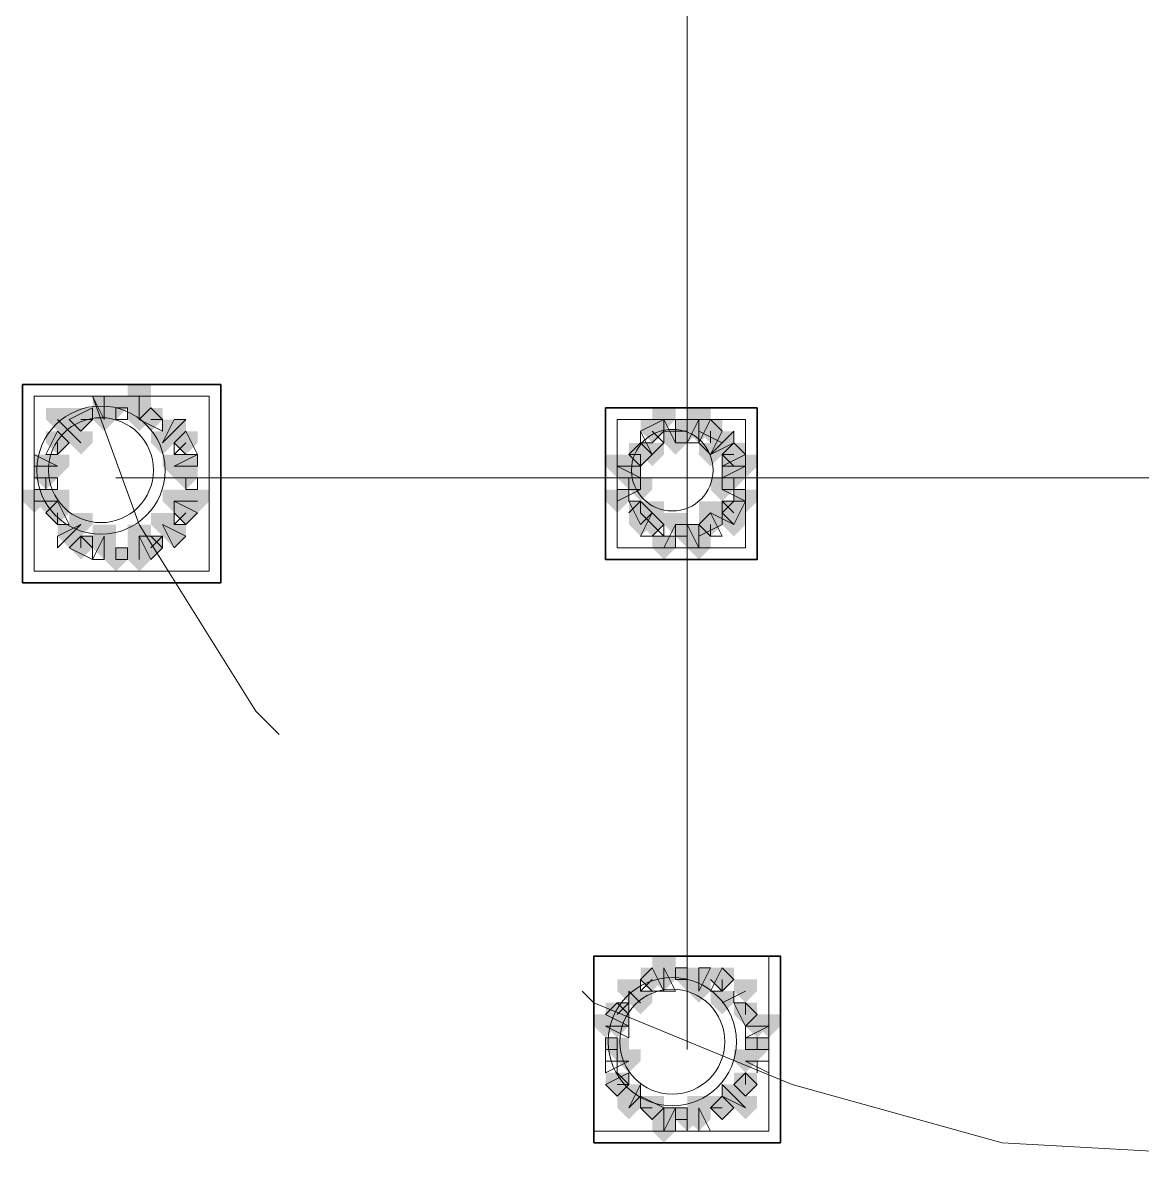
# Model space of a CAD drawing. Header units: millimetres. Extents: x 2315 to 4619, y 1334 to 1897.
# Drawn here: x 3452.07 to 3457.94, y 1548.66 to 1554.59 of the extents above; entities that cross this region are included whole.
import ezdxf

# ---------------------------------------------------------------- set-up
doc = ezdxf.new("R2010")
doc.units = ezdxf.units.MM
for name, color, linetype, true_color in [('PDF_10', 7, 'Continuous', 0x00b85c), ('PDF_AXIS', 7, 'Continuous', 0x00b85c), ('PDF_柱构件', 7, 'Continuous', 0x00b85c), ('PDF_转运站初步方案', 7, 'Continuous', 0x00b85c)]:
    doc.layers.add(name, color=color, linetype=linetype, true_color=true_color)
doc.layers.add('PDF_中心线层', color=1, linetype='Continuous')
doc.layers.add('PDF_粗实线层', color=7, linetype='Continuous')

msp = doc.modelspace()

# ---------------------------------------------------------------- hatches: boundary and pattern name
at = {"layer": 'PDF_10', "transparency": 33554559}
for points in [[(3452.559, 1552.6298), (3452.4979, 1552.6298), (3452.4979, 1552.5687), (3452.559, 1552.5076), (3452.6201, 1552.5687), (3452.6201, 1552.6298)], [(3452.559, 1552.6298), (3452.4979, 1552.6298), (3452.4979, 1552.5687), (3452.559, 1552.5076), (3452.6201, 1552.5687), (3452.6201, 1552.6298)], [(3452.3758, 1552.5687), (3452.3147, 1552.5687), (3452.3147, 1552.5076), (3452.3758, 1552.4466), (3452.4368, 1552.5076), (3452.4368, 1552.5687)], [(3452.3758, 1552.5687), (3452.3147, 1552.5687), (3452.3147, 1552.5076), (3452.3758, 1552.4466), (3452.4368, 1552.5076), (3452.4368, 1552.5687)], [(3452.3758, 1552.5687), (3452.3147, 1552.5687), (3452.3147, 1552.5076), (3452.3758, 1552.4466), (3452.4368, 1552.5076), (3452.4368, 1552.5687)], [(3452.7423, 1552.5687), (3452.6812, 1552.5687), (3452.6812, 1552.5076), (3452.7423, 1552.4466), (3452.8033, 1552.5076), (3452.8033, 1552.5687)], [(3452.7423, 1552.5687), (3452.6812, 1552.5687), (3452.6812, 1552.5076), (3452.7423, 1552.4466), (3452.8033, 1552.5076), (3452.8033, 1552.5687)], [(3455.3687, 1552.5076), (3455.3077, 1552.5076), (3455.3077, 1552.4466), (3455.3687, 1552.3855), (3455.4298, 1552.4466), (3455.4298, 1552.5076)], [(3455.3687, 1552.5076), (3455.3077, 1552.5076), (3455.3077, 1552.4466), (3455.3687, 1552.3855), (3455.4298, 1552.4466), (3455.4298, 1552.5076)], [(3455.552, 1552.5076), (3455.4909, 1552.5076), (3455.4909, 1552.4466), (3455.552, 1552.3855), (3455.6131, 1552.4466), (3455.6131, 1552.5076)], [(3455.552, 1552.5076), (3455.4909, 1552.5076), (3455.4909, 1552.4466), (3455.552, 1552.3855), (3455.6131, 1552.4466), (3455.6131, 1552.5076)], [(3455.6741, 1552.5076), (3455.6131, 1552.5076), (3455.6131, 1552.4466), (3455.6741, 1552.3855), (3455.7352, 1552.4466), (3455.7352, 1552.5076)], [(3455.6741, 1552.5076), (3455.6131, 1552.5076), (3455.6131, 1552.4466), (3455.6741, 1552.3855), (3455.7352, 1552.4466), (3455.7352, 1552.5076)], [(3452.2536, 1552.4466), (3452.1925, 1552.4466), (3452.1925, 1552.3855), (3452.2536, 1552.3244), (3452.3147, 1552.3855), (3452.3147, 1552.4466)], [(3452.2536, 1552.4466), (3452.1925, 1552.4466), (3452.1925, 1552.3855), (3452.2536, 1552.3244), (3452.3147, 1552.3855), (3452.3147, 1552.4466)], [(3452.9255, 1552.4466), (3452.8644, 1552.4466), (3452.8644, 1552.3855), (3452.9255, 1552.3244), (3452.9866, 1552.3855), (3452.9866, 1552.4466)], [(3452.9255, 1552.4466), (3452.8644, 1552.4466), (3452.8644, 1552.3855), (3452.9255, 1552.3244), (3452.9866, 1552.3855), (3452.9866, 1552.4466)], [(3455.3077, 1552.3855), (3455.2466, 1552.3855), (3455.2466, 1552.3244), (3455.3077, 1552.2633), (3455.3687, 1552.3244), (3455.3687, 1552.3855)], [(3455.3077, 1552.3855), (3455.2466, 1552.3855), (3455.2466, 1552.3244), (3455.3077, 1552.2633), (3455.3687, 1552.3244), (3455.3687, 1552.3855)], [(3455.7963, 1552.3855), (3455.7352, 1552.3855), (3455.7352, 1552.3244), (3455.7963, 1552.2633), (3455.8574, 1552.3244), (3455.8574, 1552.3855)], [(3455.7963, 1552.3855), (3455.7352, 1552.3855), (3455.7352, 1552.3244), (3455.7963, 1552.2633), (3455.8574, 1552.3244), (3455.8574, 1552.3855)], [(3452.1925, 1552.2633), (3452.1314, 1552.2633), (3452.1314, 1552.2022), (3452.1925, 1552.1412), (3452.2536, 1552.2022), (3452.2536, 1552.2633)], [(3452.1925, 1552.2633), (3452.1314, 1552.2633), (3452.1314, 1552.2022), (3452.1925, 1552.1412), (3452.2536, 1552.2022), (3452.2536, 1552.2633)], [(3452.9255, 1552.2633), (3452.8644, 1552.2633), (3452.8644, 1552.2022), (3452.9255, 1552.1412), (3452.9866, 1552.2022), (3452.9866, 1552.2633)], [(3452.9255, 1552.2633), (3452.8644, 1552.2633), (3452.8644, 1552.2022), (3452.9255, 1552.1412), (3452.9866, 1552.2022), (3452.9866, 1552.2633)], [(3455.2466, 1552.2633), (3455.1855, 1552.2633), (3455.1855, 1552.2022), (3455.2466, 1552.1412), (3455.3077, 1552.2022), (3455.3077, 1552.2633)], [(3455.2466, 1552.2633), (3455.1855, 1552.2633), (3455.1855, 1552.2022), (3455.2466, 1552.1412), (3455.3077, 1552.2022), (3455.3077, 1552.2633)], [(3455.7963, 1552.2633), (3455.7352, 1552.2633), (3455.7352, 1552.2022), (3455.7963, 1552.1412), (3455.8574, 1552.2022), (3455.8574, 1552.2633)], [(3455.7963, 1552.2633), (3455.7352, 1552.2633), (3455.7352, 1552.2022), (3455.7963, 1552.1412), (3455.8574, 1552.2022), (3455.8574, 1552.2633)], [(3452.2536, 1552.0801), (3452.1925, 1552.0801), (3452.1925, 1552.019), (3452.2536, 1551.9579), (3452.3147, 1552.019), (3452.3147, 1552.0801)], [(3452.2536, 1552.0801), (3452.1925, 1552.0801), (3452.1925, 1552.019), (3452.2536, 1551.9579), (3452.3147, 1552.019), (3452.3147, 1552.0801)], [(3452.9255, 1552.0801), (3452.8644, 1552.0801), (3452.8644, 1552.019), (3452.9255, 1551.9579), (3452.9866, 1552.019), (3452.9866, 1552.0801)], [(3452.9255, 1552.0801), (3452.8644, 1552.0801), (3452.8644, 1552.019), (3452.9255, 1551.9579), (3452.9866, 1552.019), (3452.9866, 1552.0801)], [(3455.3077, 1552.0801), (3455.2466, 1552.0801), (3455.2466, 1552.019), (3455.3077, 1551.9579), (3455.3687, 1552.019), (3455.3687, 1552.0801)], [(3455.3077, 1552.0801), (3455.2466, 1552.0801), (3455.2466, 1552.019), (3455.3077, 1551.9579), (3455.3687, 1552.019), (3455.3687, 1552.0801)], [(3455.7963, 1552.0801), (3455.7352, 1552.0801), (3455.7352, 1552.019), (3455.7963, 1551.9579), (3455.8574, 1552.019), (3455.8574, 1552.0801)], [(3455.7963, 1552.0801), (3455.7352, 1552.0801), (3455.7352, 1552.019), (3455.7963, 1551.9579), (3455.8574, 1552.019), (3455.8574, 1552.0801)], [(3455.3687, 1552.019), (3455.3077, 1552.019), (3455.3077, 1551.9579), (3455.3687, 1551.8968), (3455.4298, 1551.9579), (3455.4298, 1552.019)], [(3455.3687, 1552.019), (3455.3077, 1552.019), (3455.3077, 1551.9579), (3455.3687, 1551.8968), (3455.4298, 1551.9579), (3455.4298, 1552.019)], [(3455.6741, 1552.019), (3455.6131, 1552.019), (3455.6131, 1551.9579), (3455.6741, 1551.8968), (3455.7352, 1551.9579), (3455.7352, 1552.019)], [(3455.6741, 1552.019), (3455.6131, 1552.019), (3455.6131, 1551.9579), (3455.6741, 1551.8968), (3455.7352, 1551.9579), (3455.7352, 1552.019)], [(3455.552, 1551.9579), (3455.4909, 1551.9579), (3455.4909, 1551.8968), (3455.552, 1551.8357), (3455.6131, 1551.8968), (3455.6131, 1551.9579)], [(3455.552, 1551.9579), (3455.4909, 1551.9579), (3455.4909, 1551.8968), (3455.552, 1551.8357), (3455.6131, 1551.8968), (3455.6131, 1551.9579)], [(3452.3758, 1551.8968), (3452.3147, 1551.8968), (3452.3147, 1551.8357), (3452.3758, 1551.7747), (3452.4368, 1551.8357), (3452.4368, 1551.8968)], [(3452.3758, 1551.8968), (3452.3147, 1551.8968), (3452.3147, 1551.8357), (3452.3758, 1551.7747), (3452.4368, 1551.8357), (3452.4368, 1551.8968)], [(3452.7423, 1551.8968), (3452.6812, 1551.8968), (3452.6812, 1551.8357), (3452.7423, 1551.7747), (3452.8033, 1551.8357), (3452.8033, 1551.8968)], [(3452.7423, 1551.8968), (3452.6812, 1551.8968), (3452.6812, 1551.8357), (3452.7423, 1551.7747), (3452.8033, 1551.8357), (3452.8033, 1551.8968)], [(3452.559, 1551.8357), (3452.4979, 1551.8357), (3452.4979, 1551.7747), (3452.559, 1551.7136), (3452.6201, 1551.7747), (3452.6201, 1551.8357)], [(3452.559, 1551.8357), (3452.4979, 1551.8357), (3452.4979, 1551.7747), (3452.559, 1551.7136), (3452.6201, 1551.7747), (3452.6201, 1551.8357)], [(3455.3687, 1549.6368), (3455.3077, 1549.6368), (3455.3077, 1549.5757), (3455.3687, 1549.5147), (3455.4298, 1549.5757), (3455.4298, 1549.6368)], [(3455.3687, 1549.6368), (3455.3077, 1549.6368), (3455.3077, 1549.5757), (3455.3687, 1549.5147), (3455.4298, 1549.5757), (3455.4298, 1549.6368)], [(3455.552, 1549.6368), (3455.4909, 1549.6368), (3455.4909, 1549.5757), (3455.552, 1549.5147), (3455.6131, 1549.5757), (3455.6131, 1549.6368)], [(3455.552, 1549.6368), (3455.4909, 1549.6368), (3455.4909, 1549.5757), (3455.552, 1549.5147), (3455.6131, 1549.5757), (3455.6131, 1549.6368)], [(3455.7352, 1549.6368), (3455.6741, 1549.6368), (3455.6741, 1549.5757), (3455.7352, 1549.5147), (3455.7963, 1549.5757), (3455.7963, 1549.6368)], [(3455.7352, 1549.6368), (3455.6741, 1549.6368), (3455.6741, 1549.5757), (3455.7352, 1549.5147), (3455.7963, 1549.5757), (3455.7963, 1549.6368)], [(3455.1855, 1549.4536), (3455.1244, 1549.4536), (3455.1244, 1549.3925), (3455.1855, 1549.3314), (3455.2466, 1549.3925), (3455.2466, 1549.4536)], [(3455.1855, 1549.4536), (3455.1244, 1549.4536), (3455.1244, 1549.3925), (3455.1855, 1549.3314), (3455.2466, 1549.3925), (3455.2466, 1549.4536)], [(3455.8574, 1549.4536), (3455.7963, 1549.4536), (3455.7963, 1549.3925), (3455.8574, 1549.3314), (3455.9185, 1549.3925), (3455.9185, 1549.4536)], [(3455.8574, 1549.4536), (3455.7963, 1549.4536), (3455.7963, 1549.3925), (3455.8574, 1549.3314), (3455.9185, 1549.3925), (3455.9185, 1549.4536)], [(3455.1855, 1549.2703), (3455.1244, 1549.2703), (3455.1244, 1549.2093), (3455.1855, 1549.1482), (3455.2466, 1549.2093), (3455.2466, 1549.2703)], [(3455.1855, 1549.2703), (3455.1244, 1549.2703), (3455.1244, 1549.2093), (3455.1855, 1549.1482), (3455.2466, 1549.2093), (3455.2466, 1549.2703)], [(3455.9185, 1549.2703), (3455.8574, 1549.2703), (3455.8574, 1549.2093), (3455.9185, 1549.1482), (3455.9796, 1549.2093), (3455.9796, 1549.2703)], [(3455.9185, 1549.2703), (3455.8574, 1549.2703), (3455.8574, 1549.2093), (3455.9185, 1549.1482), (3455.9796, 1549.2093), (3455.9796, 1549.2703)], [(3455.1855, 1549.0871), (3455.1244, 1549.0871), (3455.1244, 1549.026), (3455.1855, 1548.9649), (3455.2466, 1549.026), (3455.2466, 1549.0871)], [(3455.1855, 1549.0871), (3455.1244, 1549.0871), (3455.1244, 1549.026), (3455.1855, 1548.9649), (3455.2466, 1549.026), (3455.2466, 1549.0871)], [(3455.8574, 1549.0871), (3455.7963, 1549.0871), (3455.7963, 1549.026), (3455.8574, 1548.9649), (3455.9185, 1549.026), (3455.9185, 1549.0871)], [(3455.8574, 1549.0871), (3455.7963, 1549.0871), (3455.7963, 1549.026), (3455.8574, 1548.9649), (3455.9185, 1549.026), (3455.9185, 1549.0871)], [(3455.8574, 1549.0871), (3455.7963, 1549.0871), (3455.7963, 1549.026), (3455.8574, 1548.9649), (3455.9185, 1549.026), (3455.9185, 1549.0871)], [(3455.3687, 1548.9649), (3455.3077, 1548.9649), (3455.3077, 1548.9039), (3455.3687, 1548.8428), (3455.4298, 1548.9039), (3455.4298, 1548.9649)], [(3455.3687, 1548.9649), (3455.3077, 1548.9649), (3455.3077, 1548.9039), (3455.3687, 1548.8428), (3455.4298, 1548.9039), (3455.4298, 1548.9649)], [(3455.7352, 1548.9649), (3455.6741, 1548.9649), (3455.6741, 1548.9039), (3455.7352, 1548.8428), (3455.7963, 1548.9039), (3455.7963, 1548.9649)], [(3455.7352, 1548.9649), (3455.6741, 1548.9649), (3455.6741, 1548.9039), (3455.7352, 1548.8428), (3455.7963, 1548.9039), (3455.7963, 1548.9649)], [(3455.7352, 1548.9649), (3455.6741, 1548.9649), (3455.6741, 1548.9039), (3455.7352, 1548.8428), (3455.7963, 1548.9039), (3455.7963, 1548.9649)], [(3455.552, 1548.9039), (3455.4909, 1548.9039), (3455.4909, 1548.8428), (3455.552, 1548.7817), (3455.6131, 1548.8428), (3455.6131, 1548.9039)], [(3455.552, 1548.9039), (3455.4909, 1548.9039), (3455.4909, 1548.8428), (3455.552, 1548.7817), (3455.6131, 1548.8428), (3455.6131, 1548.9039)]]:
    msp.add_hatch(color=256, dxfattribs=at).paths.add_polyline_path(points)
at = {"layer": 'PDF_柱构件', "transparency": 33554559}
for points in [[(3452.6812, 1552.6909), (3452.6201, 1552.6909), (3452.6201, 1552.6298), (3452.6812, 1552.5687), (3452.7423, 1552.6298), (3452.7423, 1552.6909)], [(3452.4979, 1552.6298), (3452.4368, 1552.6298), (3452.4368, 1552.5687), (3452.4979, 1552.5076), (3452.559, 1552.5687), (3452.559, 1552.6298)], [(3452.6812, 1552.6298), (3452.6201, 1552.6298), (3452.6201, 1552.5687), (3452.6812, 1552.5076), (3452.7423, 1552.5687), (3452.7423, 1552.6298)], [(3452.2536, 1552.5687), (3452.1925, 1552.5687), (3452.1925, 1552.5076), (3452.2536, 1552.4466), (3452.3147, 1552.5076), (3452.3147, 1552.5687)], [(3452.4979, 1552.5687), (3452.4368, 1552.5687), (3452.4368, 1552.5076), (3452.4979, 1552.4466), (3452.559, 1552.5076), (3452.559, 1552.5687)], [(3452.6812, 1552.5687), (3452.6201, 1552.5687), (3452.6201, 1552.5076), (3452.6812, 1552.4466), (3452.7423, 1552.5076), (3452.7423, 1552.5687)], [(3455.4298, 1552.5687), (3455.3687, 1552.5687), (3455.3687, 1552.5076), (3455.4298, 1552.4466), (3455.4909, 1552.5076), (3455.4909, 1552.5687)], [(3455.6131, 1552.5687), (3455.552, 1552.5687), (3455.552, 1552.5076), (3455.6131, 1552.4466), (3455.6741, 1552.5076), (3455.6741, 1552.5687)], [(3452.3147, 1552.5076), (3452.2536, 1552.5076), (3452.2536, 1552.4466), (3452.3147, 1552.3855), (3452.3758, 1552.4466), (3452.3758, 1552.5076)], [(3452.8644, 1552.5076), (3452.8033, 1552.5076), (3452.8033, 1552.4466), (3452.8644, 1552.3855), (3452.9255, 1552.4466), (3452.9255, 1552.5076)], [(3455.6131, 1552.5076), (3455.552, 1552.5076), (3455.552, 1552.4466), (3455.6131, 1552.3855), (3455.6741, 1552.4466), (3455.6741, 1552.5076)], [(3452.3758, 1552.4466), (3452.3147, 1552.4466), (3452.3147, 1552.3855), (3452.3758, 1552.3244), (3452.4368, 1552.3855), (3452.4368, 1552.4466)], [(3452.8033, 1552.4466), (3452.7423, 1552.4466), (3452.7423, 1552.3855), (3452.8033, 1552.3244), (3452.8644, 1552.3855), (3452.8644, 1552.4466)], [(3455.4909, 1552.4466), (3455.4298, 1552.4466), (3455.4298, 1552.3855), (3455.4909, 1552.3244), (3455.552, 1552.3855), (3455.552, 1552.4466)], [(3455.7352, 1552.4466), (3455.6741, 1552.4466), (3455.6741, 1552.3855), (3455.7352, 1552.3244), (3455.7963, 1552.3855), (3455.7963, 1552.4466)], [(3455.3687, 1552.3855), (3455.3077, 1552.3855), (3455.3077, 1552.3244), (3455.3687, 1552.2633), (3455.4298, 1552.3244), (3455.4298, 1552.3855)], [(3455.6741, 1552.3855), (3455.6131, 1552.3855), (3455.6131, 1552.3244), (3455.6741, 1552.2633), (3455.7352, 1552.3244), (3455.7352, 1552.3855)], [(3452.1925, 1552.3244), (3452.1314, 1552.3244), (3452.1314, 1552.2633), (3452.1925, 1552.2022), (3452.2536, 1552.2633), (3452.2536, 1552.3244)], [(3452.2536, 1552.3244), (3452.1925, 1552.3244), (3452.1925, 1552.2633), (3452.2536, 1552.2022), (3452.3147, 1552.2633), (3452.3147, 1552.3244)], [(3452.8644, 1552.3244), (3452.8033, 1552.3244), (3452.8033, 1552.2633), (3452.8644, 1552.2022), (3452.9255, 1552.2633), (3452.9255, 1552.3244)], [(3452.9255, 1552.3244), (3452.8644, 1552.3244), (3452.8644, 1552.2633), (3452.9255, 1552.2022), (3452.9866, 1552.2633), (3452.9866, 1552.3244)], [(3455.1855, 1552.3244), (3455.1244, 1552.3244), (3455.1244, 1552.2633), (3455.1855, 1552.2022), (3455.2466, 1552.2633), (3455.2466, 1552.3244)], [(3455.2466, 1552.3244), (3455.1855, 1552.3244), (3455.1855, 1552.2633), (3455.2466, 1552.2022), (3455.3077, 1552.2633), (3455.3077, 1552.3244)], [(3455.7963, 1552.3244), (3455.7352, 1552.3244), (3455.7352, 1552.2633), (3455.7963, 1552.2022), (3455.8574, 1552.2633), (3455.8574, 1552.3244)], [(3455.8574, 1552.3244), (3455.7963, 1552.3244), (3455.7963, 1552.2633), (3455.8574, 1552.2022), (3455.9185, 1552.2633), (3455.9185, 1552.3244)], [(3455.3077, 1552.2022), (3455.2466, 1552.2022), (3455.2466, 1552.1412), (3455.3077, 1552.0801), (3455.3687, 1552.1412), (3455.3687, 1552.2022)], [(3455.7352, 1552.2022), (3455.6741, 1552.2022), (3455.6741, 1552.1412), (3455.7352, 1552.0801), (3455.7963, 1552.1412), (3455.7963, 1552.2022)], [(3452.1314, 1552.1412), (3452.0704, 1552.1412), (3452.0704, 1552.0801), (3452.1314, 1552.019), (3452.1925, 1552.0801), (3452.1925, 1552.1412)], [(3452.1925, 1552.1412), (3452.1314, 1552.1412), (3452.1314, 1552.0801), (3452.1925, 1552.019), (3452.2536, 1552.0801), (3452.2536, 1552.1412)], [(3452.2536, 1552.1412), (3452.1925, 1552.1412), (3452.1925, 1552.0801), (3452.2536, 1552.019), (3452.3147, 1552.0801), (3452.3147, 1552.1412)], [(3452.8644, 1552.1412), (3452.8033, 1552.1412), (3452.8033, 1552.0801), (3452.8644, 1552.019), (3452.9255, 1552.0801), (3452.9255, 1552.1412)], [(3452.9255, 1552.1412), (3452.8644, 1552.1412), (3452.8644, 1552.0801), (3452.9255, 1552.019), (3452.9866, 1552.0801), (3452.9866, 1552.1412)], [(3452.9866, 1552.1412), (3452.9255, 1552.1412), (3452.9255, 1552.0801), (3452.9866, 1552.019), (3453.0477, 1552.0801), (3453.0477, 1552.1412)], [(3455.1855, 1552.1412), (3455.1244, 1552.1412), (3455.1244, 1552.0801), (3455.1855, 1552.019), (3455.2466, 1552.0801), (3455.2466, 1552.1412)], [(3455.8574, 1552.1412), (3455.7963, 1552.1412), (3455.7963, 1552.0801), (3455.8574, 1552.019), (3455.9185, 1552.0801), (3455.9185, 1552.1412)], [(3455.3687, 1552.0801), (3455.3077, 1552.0801), (3455.3077, 1552.019), (3455.3687, 1551.9579), (3455.4298, 1552.019), (3455.4298, 1552.0801)], [(3455.6741, 1552.0801), (3455.6131, 1552.0801), (3455.6131, 1552.019), (3455.6741, 1551.9579), (3455.7352, 1552.019), (3455.7352, 1552.0801)], [(3452.3758, 1552.019), (3452.3147, 1552.019), (3452.3147, 1551.9579), (3452.3758, 1551.8968), (3452.4368, 1551.9579), (3452.4368, 1552.019)], [(3452.8033, 1552.019), (3452.7423, 1552.019), (3452.7423, 1551.9579), (3452.8033, 1551.8968), (3452.8644, 1551.9579), (3452.8644, 1552.019)], [(3455.3077, 1552.019), (3455.2466, 1552.019), (3455.2466, 1551.9579), (3455.3077, 1551.8968), (3455.3687, 1551.9579), (3455.3687, 1552.019)], [(3455.4909, 1552.019), (3455.4298, 1552.019), (3455.4298, 1551.9579), (3455.4909, 1551.8968), (3455.552, 1551.9579), (3455.552, 1552.019)], [(3455.7963, 1552.019), (3455.7352, 1552.019), (3455.7352, 1551.9579), (3455.7963, 1551.8968), (3455.8574, 1551.9579), (3455.8574, 1552.019)], [(3452.3147, 1551.9579), (3452.2536, 1551.9579), (3452.2536, 1551.8968), (3452.3147, 1551.8357), (3452.3758, 1551.8968), (3452.3758, 1551.9579)], [(3452.4979, 1551.9579), (3452.4368, 1551.9579), (3452.4368, 1551.8968), (3452.4979, 1551.8357), (3452.559, 1551.8968), (3452.559, 1551.9579)], [(3452.6812, 1551.9579), (3452.6201, 1551.9579), (3452.6201, 1551.8968), (3452.6812, 1551.8357), (3452.7423, 1551.8968), (3452.7423, 1551.9579)], [(3452.8644, 1551.9579), (3452.8033, 1551.9579), (3452.8033, 1551.8968), (3452.8644, 1551.8357), (3452.9255, 1551.8968), (3452.9255, 1551.9579)], [(3455.6131, 1551.9579), (3455.552, 1551.9579), (3455.552, 1551.8968), (3455.6131, 1551.8357), (3455.6741, 1551.8968), (3455.6741, 1551.9579)], [(3452.4979, 1551.8968), (3452.4368, 1551.8968), (3452.4368, 1551.8357), (3452.4979, 1551.7747), (3452.559, 1551.8357), (3452.559, 1551.8968)], [(3452.6812, 1551.8968), (3452.6201, 1551.8968), (3452.6201, 1551.8357), (3452.6812, 1551.7747), (3452.7423, 1551.8357), (3452.7423, 1551.8968)], [(3455.4298, 1551.8968), (3455.3687, 1551.8968), (3455.3687, 1551.8357), (3455.4298, 1551.7747), (3455.4909, 1551.8357), (3455.4909, 1551.8968)], [(3455.6131, 1551.8968), (3455.552, 1551.8968), (3455.552, 1551.8357), (3455.6131, 1551.7747), (3455.6741, 1551.8357), (3455.6741, 1551.8968)], [(3452.6812, 1551.8357), (3452.6201, 1551.8357), (3452.6201, 1551.7747), (3452.6812, 1551.7136), (3452.7423, 1551.7747), (3452.7423, 1551.8357)], [(3455.4298, 1549.6979), (3455.3687, 1549.6979), (3455.3687, 1549.6368), (3455.4298, 1549.5757), (3455.4909, 1549.6368), (3455.4909, 1549.6979)], [(3455.4298, 1549.6368), (3455.3687, 1549.6368), (3455.3687, 1549.5757), (3455.4298, 1549.5147), (3455.4909, 1549.5757), (3455.4909, 1549.6368)], [(3455.6131, 1549.6368), (3455.552, 1549.6368), (3455.552, 1549.5757), (3455.6131, 1549.5147), (3455.6741, 1549.5757), (3455.6741, 1549.6368)], [(3455.2466, 1549.5757), (3455.1855, 1549.5757), (3455.1855, 1549.5147), (3455.2466, 1549.4536), (3455.3077, 1549.5147), (3455.3077, 1549.5757)], [(3455.6131, 1549.5757), (3455.552, 1549.5757), (3455.552, 1549.5147), (3455.6131, 1549.4536), (3455.6741, 1549.5147), (3455.6741, 1549.5757)], [(3455.8574, 1549.5757), (3455.7963, 1549.5757), (3455.7963, 1549.5147), (3455.8574, 1549.4536), (3455.9185, 1549.5147), (3455.9185, 1549.5757)], [(3455.3077, 1549.5147), (3455.2466, 1549.5147), (3455.2466, 1549.4536), (3455.3077, 1549.3925), (3455.3687, 1549.4536), (3455.3687, 1549.5147)], [(3455.7352, 1549.5147), (3455.6741, 1549.5147), (3455.6741, 1549.4536), (3455.7352, 1549.3925), (3455.7963, 1549.4536), (3455.7963, 1549.5147)], [(3455.1244, 1549.3925), (3455.0633, 1549.3925), (3455.0633, 1549.3314), (3455.1244, 1549.2703), (3455.1855, 1549.3314), (3455.1855, 1549.3925)], [(3455.1855, 1549.3925), (3455.1244, 1549.3925), (3455.1244, 1549.3314), (3455.1855, 1549.2703), (3455.2466, 1549.3314), (3455.2466, 1549.3925)], [(3455.9185, 1549.3925), (3455.8574, 1549.3925), (3455.8574, 1549.3314), (3455.9185, 1549.2703), (3455.9796, 1549.3314), (3455.9796, 1549.3925)], [(3455.9796, 1549.3925), (3455.9185, 1549.3925), (3455.9185, 1549.3314), (3455.9796, 1549.2703), (3456.0406, 1549.3314), (3456.0406, 1549.3925)], [(3455.2466, 1549.2093), (3455.1855, 1549.2093), (3455.1855, 1549.1482), (3455.2466, 1549.0871), (3455.3077, 1549.1482), (3455.3077, 1549.2093)], [(3455.8574, 1549.2093), (3455.7963, 1549.2093), (3455.7963, 1549.1482), (3455.8574, 1549.0871), (3455.9185, 1549.1482), (3455.9185, 1549.2093)], [(3455.2466, 1549.026), (3455.1855, 1549.026), (3455.1855, 1548.9649), (3455.2466, 1548.9039), (3455.3077, 1548.9649), (3455.3077, 1549.026)], [(3455.7963, 1549.026), (3455.7352, 1549.026), (3455.7352, 1548.9649), (3455.7963, 1548.9039), (3455.8574, 1548.9649), (3455.8574, 1549.026)], [(3455.2466, 1548.9649), (3455.1855, 1548.9649), (3455.1855, 1548.9039), (3455.2466, 1548.8428), (3455.3077, 1548.9039), (3455.3077, 1548.9649)], [(3455.6131, 1548.9649), (3455.552, 1548.9649), (3455.552, 1548.9039), (3455.6131, 1548.8428), (3455.6741, 1548.9039), (3455.6741, 1548.9649)], [(3455.8574, 1548.9649), (3455.7963, 1548.9649), (3455.7963, 1548.9039), (3455.8574, 1548.8428), (3455.9185, 1548.9039), (3455.9185, 1548.9649)], [(3455.4298, 1548.9039), (3455.3687, 1548.9039), (3455.3687, 1548.8428), (3455.4298, 1548.7817), (3455.4909, 1548.8428), (3455.4909, 1548.9039)], [(3455.6131, 1548.9039), (3455.552, 1548.9039), (3455.552, 1548.8428), (3455.6131, 1548.7817), (3455.6741, 1548.8428), (3455.6741, 1548.9039)], [(3455.4298, 1548.8428), (3455.3687, 1548.8428), (3455.3687, 1548.7817), (3455.4298, 1548.7206), (3455.4909, 1548.7817), (3455.4909, 1548.8428)]]:
    msp.add_hatch(color=256, dxfattribs=at).paths.add_polyline_path(points)
at = {"layer": 'PDF_转运站初步方案', "transparency": 33554559}
for points in [[(3452.559, 1552.6298), (3452.4979, 1552.6298), (3452.4979, 1552.5687), (3452.559, 1552.5076), (3452.6201, 1552.5687), (3452.6201, 1552.6298)], [(3452.559, 1552.6298), (3452.4979, 1552.6298), (3452.4979, 1552.5687), (3452.559, 1552.5076), (3452.6201, 1552.5687), (3452.6201, 1552.6298)], [(3452.3758, 1552.5687), (3452.3147, 1552.5687), (3452.3147, 1552.5076), (3452.3758, 1552.4466), (3452.4368, 1552.5076), (3452.4368, 1552.5687)], [(3452.3758, 1552.5687), (3452.3147, 1552.5687), (3452.3147, 1552.5076), (3452.3758, 1552.4466), (3452.4368, 1552.5076), (3452.4368, 1552.5687)], [(3452.7423, 1552.5687), (3452.6812, 1552.5687), (3452.6812, 1552.5076), (3452.7423, 1552.4466), (3452.8033, 1552.5076), (3452.8033, 1552.5687)], [(3452.7423, 1552.5687), (3452.6812, 1552.5687), (3452.6812, 1552.5076), (3452.7423, 1552.4466), (3452.8033, 1552.5076), (3452.8033, 1552.5687)], [(3455.3687, 1552.5076), (3455.3077, 1552.5076), (3455.3077, 1552.4466), (3455.3687, 1552.3855), (3455.4298, 1552.4466), (3455.4298, 1552.5076)], [(3455.3687, 1552.5076), (3455.3077, 1552.5076), (3455.3077, 1552.4466), (3455.3687, 1552.3855), (3455.4298, 1552.4466), (3455.4298, 1552.5076)], [(3455.552, 1552.5076), (3455.4909, 1552.5076), (3455.4909, 1552.4466), (3455.552, 1552.3855), (3455.6131, 1552.4466), (3455.6131, 1552.5076)], [(3455.552, 1552.5076), (3455.4909, 1552.5076), (3455.4909, 1552.4466), (3455.552, 1552.3855), (3455.6131, 1552.4466), (3455.6131, 1552.5076)], [(3455.6741, 1552.5076), (3455.6131, 1552.5076), (3455.6131, 1552.4466), (3455.6741, 1552.3855), (3455.7352, 1552.4466), (3455.7352, 1552.5076)], [(3455.6741, 1552.5076), (3455.6131, 1552.5076), (3455.6131, 1552.4466), (3455.6741, 1552.3855), (3455.7352, 1552.4466), (3455.7352, 1552.5076)], [(3452.2536, 1552.4466), (3452.1925, 1552.4466), (3452.1925, 1552.3855), (3452.2536, 1552.3244), (3452.3147, 1552.3855), (3452.3147, 1552.4466)], [(3452.2536, 1552.4466), (3452.1925, 1552.4466), (3452.1925, 1552.3855), (3452.2536, 1552.3244), (3452.3147, 1552.3855), (3452.3147, 1552.4466)], [(3452.9255, 1552.4466), (3452.8644, 1552.4466), (3452.8644, 1552.3855), (3452.9255, 1552.3244), (3452.9866, 1552.3855), (3452.9866, 1552.4466)], [(3452.9255, 1552.4466), (3452.8644, 1552.4466), (3452.8644, 1552.3855), (3452.9255, 1552.3244), (3452.9866, 1552.3855), (3452.9866, 1552.4466)], [(3455.3077, 1552.3855), (3455.2466, 1552.3855), (3455.2466, 1552.3244), (3455.3077, 1552.2633), (3455.3687, 1552.3244), (3455.3687, 1552.3855)], [(3455.3077, 1552.3855), (3455.2466, 1552.3855), (3455.2466, 1552.3244), (3455.3077, 1552.2633), (3455.3687, 1552.3244), (3455.3687, 1552.3855)], [(3455.7963, 1552.3855), (3455.7352, 1552.3855), (3455.7352, 1552.3244), (3455.7963, 1552.2633), (3455.8574, 1552.3244), (3455.8574, 1552.3855)], [(3455.7963, 1552.3855), (3455.7352, 1552.3855), (3455.7352, 1552.3244), (3455.7963, 1552.2633), (3455.8574, 1552.3244), (3455.8574, 1552.3855)], [(3452.1925, 1552.2633), (3452.1314, 1552.2633), (3452.1314, 1552.2022), (3452.1925, 1552.1412), (3452.2536, 1552.2022), (3452.2536, 1552.2633)], [(3452.1925, 1552.2633), (3452.1314, 1552.2633), (3452.1314, 1552.2022), (3452.1925, 1552.1412), (3452.2536, 1552.2022), (3452.2536, 1552.2633)], [(3452.9255, 1552.2633), (3452.8644, 1552.2633), (3452.8644, 1552.2022), (3452.9255, 1552.1412), (3452.9866, 1552.2022), (3452.9866, 1552.2633)], [(3452.9255, 1552.2633), (3452.8644, 1552.2633), (3452.8644, 1552.2022), (3452.9255, 1552.1412), (3452.9866, 1552.2022), (3452.9866, 1552.2633)], [(3455.2466, 1552.2633), (3455.1855, 1552.2633), (3455.1855, 1552.2022), (3455.2466, 1552.1412), (3455.3077, 1552.2022), (3455.3077, 1552.2633)], [(3455.2466, 1552.2633), (3455.1855, 1552.2633), (3455.1855, 1552.2022), (3455.2466, 1552.1412), (3455.3077, 1552.2022), (3455.3077, 1552.2633)], [(3455.7963, 1552.2633), (3455.7352, 1552.2633), (3455.7352, 1552.2022), (3455.7963, 1552.1412), (3455.8574, 1552.2022), (3455.8574, 1552.2633)], [(3455.7963, 1552.2633), (3455.7352, 1552.2633), (3455.7352, 1552.2022), (3455.7963, 1552.1412), (3455.8574, 1552.2022), (3455.8574, 1552.2633)], [(3452.2536, 1552.0801), (3452.1925, 1552.0801), (3452.1925, 1552.019), (3452.2536, 1551.9579), (3452.3147, 1552.019), (3452.3147, 1552.0801)], [(3452.2536, 1552.0801), (3452.1925, 1552.0801), (3452.1925, 1552.019), (3452.2536, 1551.9579), (3452.3147, 1552.019), (3452.3147, 1552.0801)], [(3452.9255, 1552.0801), (3452.8644, 1552.0801), (3452.8644, 1552.019), (3452.9255, 1551.9579), (3452.9866, 1552.019), (3452.9866, 1552.0801)], [(3452.9255, 1552.0801), (3452.8644, 1552.0801), (3452.8644, 1552.019), (3452.9255, 1551.9579), (3452.9866, 1552.019), (3452.9866, 1552.0801)], [(3455.3077, 1552.0801), (3455.2466, 1552.0801), (3455.2466, 1552.019), (3455.3077, 1551.9579), (3455.3687, 1552.019), (3455.3687, 1552.0801)], [(3455.3077, 1552.0801), (3455.2466, 1552.0801), (3455.2466, 1552.019), (3455.3077, 1551.9579), (3455.3687, 1552.019), (3455.3687, 1552.0801)], [(3455.7963, 1552.0801), (3455.7352, 1552.0801), (3455.7352, 1552.019), (3455.7963, 1551.9579), (3455.8574, 1552.019), (3455.8574, 1552.0801)], [(3455.7963, 1552.0801), (3455.7352, 1552.0801), (3455.7352, 1552.019), (3455.7963, 1551.9579), (3455.8574, 1552.019), (3455.8574, 1552.0801)], [(3455.3687, 1552.019), (3455.3077, 1552.019), (3455.3077, 1551.9579), (3455.3687, 1551.8968), (3455.4298, 1551.9579), (3455.4298, 1552.019)], [(3455.3687, 1552.019), (3455.3077, 1552.019), (3455.3077, 1551.9579), (3455.3687, 1551.8968), (3455.4298, 1551.9579), (3455.4298, 1552.019)], [(3455.6741, 1552.019), (3455.6131, 1552.019), (3455.6131, 1551.9579), (3455.6741, 1551.8968), (3455.7352, 1551.9579), (3455.7352, 1552.019)], [(3455.6741, 1552.019), (3455.6131, 1552.019), (3455.6131, 1551.9579), (3455.6741, 1551.8968), (3455.7352, 1551.9579), (3455.7352, 1552.019)], [(3455.552, 1551.9579), (3455.4909, 1551.9579), (3455.4909, 1551.8968), (3455.552, 1551.8357), (3455.6131, 1551.8968), (3455.6131, 1551.9579)], [(3455.552, 1551.9579), (3455.4909, 1551.9579), (3455.4909, 1551.8968), (3455.552, 1551.8357), (3455.6131, 1551.8968), (3455.6131, 1551.9579)], [(3452.3758, 1551.8968), (3452.3147, 1551.8968), (3452.3147, 1551.8357), (3452.3758, 1551.7747), (3452.4368, 1551.8357), (3452.4368, 1551.8968)], [(3452.3758, 1551.8968), (3452.3147, 1551.8968), (3452.3147, 1551.8357), (3452.3758, 1551.7747), (3452.4368, 1551.8357), (3452.4368, 1551.8968)], [(3452.7423, 1551.8968), (3452.6812, 1551.8968), (3452.6812, 1551.8357), (3452.7423, 1551.7747), (3452.8033, 1551.8357), (3452.8033, 1551.8968)], [(3452.7423, 1551.8968), (3452.6812, 1551.8968), (3452.6812, 1551.8357), (3452.7423, 1551.7747), (3452.8033, 1551.8357), (3452.8033, 1551.8968)], [(3452.559, 1551.8357), (3452.4979, 1551.8357), (3452.4979, 1551.7747), (3452.559, 1551.7136), (3452.6201, 1551.7747), (3452.6201, 1551.8357)], [(3452.559, 1551.8357), (3452.4979, 1551.8357), (3452.4979, 1551.7747), (3452.559, 1551.7136), (3452.6201, 1551.7747), (3452.6201, 1551.8357)], [(3455.3687, 1549.6368), (3455.3077, 1549.6368), (3455.3077, 1549.5757), (3455.3687, 1549.5147), (3455.4298, 1549.5757), (3455.4298, 1549.6368)], [(3455.3687, 1549.6368), (3455.3077, 1549.6368), (3455.3077, 1549.5757), (3455.3687, 1549.5147), (3455.4298, 1549.5757), (3455.4298, 1549.6368)], [(3455.552, 1549.6368), (3455.4909, 1549.6368), (3455.4909, 1549.5757), (3455.552, 1549.5147), (3455.6131, 1549.5757), (3455.6131, 1549.6368)], [(3455.552, 1549.6368), (3455.4909, 1549.6368), (3455.4909, 1549.5757), (3455.552, 1549.5147), (3455.6131, 1549.5757), (3455.6131, 1549.6368)], [(3455.7352, 1549.6368), (3455.6741, 1549.6368), (3455.6741, 1549.5757), (3455.7352, 1549.5147), (3455.7963, 1549.5757), (3455.7963, 1549.6368)], [(3455.7352, 1549.6368), (3455.6741, 1549.6368), (3455.6741, 1549.5757), (3455.7352, 1549.5147), (3455.7963, 1549.5757), (3455.7963, 1549.6368)], [(3455.1855, 1549.4536), (3455.1244, 1549.4536), (3455.1244, 1549.3925), (3455.1855, 1549.3314), (3455.2466, 1549.3925), (3455.2466, 1549.4536)], [(3455.1855, 1549.4536), (3455.1244, 1549.4536), (3455.1244, 1549.3925), (3455.1855, 1549.3314), (3455.2466, 1549.3925), (3455.2466, 1549.4536)], [(3455.8574, 1549.4536), (3455.7963, 1549.4536), (3455.7963, 1549.3925), (3455.8574, 1549.3314), (3455.9185, 1549.3925), (3455.9185, 1549.4536)], [(3455.8574, 1549.4536), (3455.7963, 1549.4536), (3455.7963, 1549.3925), (3455.8574, 1549.3314), (3455.9185, 1549.3925), (3455.9185, 1549.4536)], [(3455.1855, 1549.2703), (3455.1244, 1549.2703), (3455.1244, 1549.2093), (3455.1855, 1549.1482), (3455.2466, 1549.2093), (3455.2466, 1549.2703)], [(3455.1855, 1549.2703), (3455.1244, 1549.2703), (3455.1244, 1549.2093), (3455.1855, 1549.1482), (3455.2466, 1549.2093), (3455.2466, 1549.2703)], [(3455.9185, 1549.2703), (3455.8574, 1549.2703), (3455.8574, 1549.2093), (3455.9185, 1549.1482), (3455.9796, 1549.2093), (3455.9796, 1549.2703)], [(3455.9185, 1549.2703), (3455.8574, 1549.2703), (3455.8574, 1549.2093), (3455.9185, 1549.1482), (3455.9796, 1549.2093), (3455.9796, 1549.2703)], [(3455.1855, 1549.0871), (3455.1244, 1549.0871), (3455.1244, 1549.026), (3455.1855, 1548.9649), (3455.2466, 1549.026), (3455.2466, 1549.0871)], [(3455.1855, 1549.0871), (3455.1244, 1549.0871), (3455.1244, 1549.026), (3455.1855, 1548.9649), (3455.2466, 1549.026), (3455.2466, 1549.0871)], [(3455.8574, 1549.0871), (3455.7963, 1549.0871), (3455.7963, 1549.026), (3455.8574, 1548.9649), (3455.9185, 1549.026), (3455.9185, 1549.0871)], [(3455.8574, 1549.0871), (3455.7963, 1549.0871), (3455.7963, 1549.026), (3455.8574, 1548.9649), (3455.9185, 1549.026), (3455.9185, 1549.0871)], [(3455.3687, 1548.9649), (3455.3077, 1548.9649), (3455.3077, 1548.9039), (3455.3687, 1548.8428), (3455.4298, 1548.9039), (3455.4298, 1548.9649)], [(3455.3687, 1548.9649), (3455.3077, 1548.9649), (3455.3077, 1548.9039), (3455.3687, 1548.8428), (3455.4298, 1548.9039), (3455.4298, 1548.9649)], [(3455.7352, 1548.9649), (3455.6741, 1548.9649), (3455.6741, 1548.9039), (3455.7352, 1548.8428), (3455.7963, 1548.9039), (3455.7963, 1548.9649)], [(3455.7352, 1548.9649), (3455.6741, 1548.9649), (3455.6741, 1548.9039), (3455.7352, 1548.8428), (3455.7963, 1548.9039), (3455.7963, 1548.9649)], [(3455.552, 1548.9039), (3455.4909, 1548.9039), (3455.4909, 1548.8428), (3455.552, 1548.7817), (3455.6131, 1548.8428), (3455.6131, 1548.9039)], [(3455.552, 1548.9039), (3455.4909, 1548.9039), (3455.4909, 1548.8428), (3455.552, 1548.7817), (3455.6131, 1548.8428), (3455.6131, 1548.9039)]]:
    msp.add_hatch(color=256, dxfattribs=at).paths.add_polyline_path(points)

# ---------------------------------------------------------------- linework, layer by layer
at = {"layer": 'PDF_10', "lineweight": 18}
for points in [[(3452.6201, 1552.5687), (3452.559, 1552.5687), (3452.559, 1552.5076)], [(3452.4368, 1552.5076), (3452.3758, 1552.5076)], [(3452.8033, 1552.5076), (3452.7423, 1552.5076), (3452.8033, 1552.5076)], [(3455.552, 1552.5076), (3455.552, 1552.4466), (3455.4909, 1552.4466)], [(3455.4298, 1552.4466), (3455.3687, 1552.3855)], [(3455.4298, 1552.3855), (3455.3687, 1552.4466)], [(3455.7352, 1552.3855), (3455.6131, 1552.4466)], [(3455.6741, 1552.3855), (3455.6741, 1552.4466)], [(3452.2536, 1552.3855), (3452.2536, 1552.3244), (3452.2536, 1552.3855)], [(3452.9255, 1552.3244), (3452.8644, 1552.3855)], [(3452.8644, 1552.3244), (3452.9255, 1552.3855)], [(3455.2466, 1552.3244), (3455.3077, 1552.3244), (3455.3077, 1552.2633)], [(3455.7963, 1552.2633), (3455.7352, 1552.3244), (3455.7963, 1552.3244)], [(3452.2536, 1552.2022), (3452.1925, 1552.2022), (3452.1925, 1552.1412)], [(3452.9255, 1552.1412), (3452.9255, 1552.2022), (3452.9866, 1552.2022)], [(3455.3077, 1552.2022), (3455.2466, 1552.2022), (3455.2466, 1552.1412)], [(3455.7963, 1552.1412), (3455.7963, 1552.2022), (3455.8574, 1552.2022)], [(3455.2466, 1552.019), (3455.3077, 1552.0801), (3455.3077, 1552.019)], [(3455.7352, 1552.019), (3455.7963, 1552.0801)], [(3455.7352, 1552.0801), (3455.7963, 1552.019)], [(3452.2536, 1551.9579), (3452.2536, 1552.019), (3452.2536, 1551.9579)], [(3452.8644, 1551.9579), (3452.9255, 1552.019)], [(3452.8644, 1552.019), (3452.9255, 1551.9579)], [(3455.3687, 1551.9579), (3455.4298, 1551.8968)], [(3455.4298, 1551.9579), (3455.3687, 1551.8968)], [(3455.4909, 1551.8968), (3455.552, 1551.8968), (3455.552, 1551.9579)], [(3455.6131, 1551.8968), (3455.7352, 1551.9579)], [(3455.6741, 1551.9579), (3455.6741, 1551.8968)], [(3452.3758, 1551.8357), (3452.3758, 1551.8968), (3452.4368, 1551.8357)], [(3452.7423, 1551.8357), (3452.8033, 1551.8968)], [(3452.7423, 1551.8968), (3452.8033, 1551.8357)], [(3452.559, 1551.8357), (3452.559, 1551.7747), (3452.6201, 1551.7747)], [(3455.4909, 1549.5757), (3455.552, 1549.5757), (3455.552, 1549.6368)], [(3455.3077, 1549.5147), (3455.3687, 1549.5757)], [(3455.3687, 1549.5147), (3455.3077, 1549.5757)], [(3455.6741, 1549.5757), (3455.7352, 1549.5147), (3455.7352, 1549.5757)], [(3455.1855, 1549.3925), (3455.2466, 1549.4536)], [(3455.2466, 1549.3925), (3455.1855, 1549.4536)], [(3455.8574, 1549.4536), (3455.8574, 1549.3925), (3455.8574, 1549.4536)], [(3455.1244, 1549.2093), (3455.1855, 1549.2093), (3455.1855, 1549.2703)], [(3455.9185, 1549.2703), (3455.9185, 1549.2093), (3455.8574, 1549.2093)], [(3455.1855, 1549.026), (3455.2466, 1549.026), (3455.1855, 1549.0871)], [(3455.8574, 1549.0871), (3455.8574, 1549.026)], [(3455.3077, 1548.9039), (3455.3687, 1548.9039), (3455.3077, 1548.9039)], [(3455.552, 1548.9039), (3455.552, 1548.8428), (3455.4909, 1548.8428)], [(3455.7352, 1548.9039), (3455.6741, 1548.9039)]]:
    msp.add_lwpolyline(points, dxfattribs=at)
at = {"layer": 'PDF_AXIS', "lineweight": 18}
for points in [[(3452.1314, 1551.7136), (3452.1314, 1552.6298), (3453.0477, 1552.6298), (3453.0477, 1551.7136)], [(3455.1855, 1551.8357), (3455.1855, 1552.5076), (3455.8574, 1552.5076), (3455.8574, 1551.8357)], [(3455.9796, 1548.7817), (3455.9796, 1549.6979), (3455.0633, 1549.6979), (3455.0633, 1548.7817)]]:
    msp.add_lwpolyline(points, close=True, dxfattribs=at)
at = {"layer": 'PDF_中心线层', "color": 112, "lineweight": 18, "true_color": 0x00b85c}
for points in [[(3455.552, 1549.2093), (3455.552, 1560.1428)], [(3464.0423, 1554.7066), (3463.9201, 1553.546), (3463.6147, 1552.4466), (3463.065, 1551.4082), (3462.3931, 1550.553), (3461.5379, 1549.8201), (3460.4996, 1549.2093), (3459.4612, 1548.8428), (3458.3006, 1548.6595), (3457.2012, 1548.7206), (3456.1017, 1549.026), (3455.0633, 1549.4536), (3455.0023, 1549.5147)], [(3453.4141, 1550.8584), (3453.292, 1550.9806), (3452.6812, 1551.9579), (3452.4368, 1552.6298)], [(3452.559, 1552.2022), (3463.4925, 1552.2022)]]:
    msp.add_lwpolyline(points, dxfattribs=at)
at = {"layer": 'PDF_柱构件', "lineweight": 18}
for points in [[(3452.4979, 1552.6298), (3452.4979, 1552.5076), (3452.4368, 1552.6298)], [(3452.6812, 1552.6298), (3452.6812, 1552.5076)], [(3452.4368, 1552.5076), (3452.3758, 1552.4466), (3452.3147, 1552.5076), (3452.4368, 1552.5687)], [(3452.6201, 1552.5076), (3452.559, 1552.5076), (3452.559, 1552.5687), (3452.6201, 1552.5687)], [(3452.8033, 1552.4466), (3452.6812, 1552.5076), (3452.7423, 1552.5687), (3452.8033, 1552.5076)], [(3452.2536, 1552.5076), (3452.3758, 1552.3855)], [(3452.9255, 1552.5076), (3452.8033, 1552.3855), (3452.8644, 1552.5076)], [(3455.4298, 1552.3855), (3455.3687, 1552.3244), (3455.3077, 1552.4466), (3455.4298, 1552.5076)], [(3455.4298, 1552.5076), (3455.4909, 1552.3855)], [(3455.552, 1552.3855), (3455.4909, 1552.3855), (3455.4909, 1552.5076), (3455.552, 1552.5076)], [(3455.6131, 1552.5076), (3455.6131, 1552.3855), (3455.552, 1552.3855)], [(3455.6741, 1552.3244), (3455.6131, 1552.3855), (3455.6741, 1552.5076), (3455.7352, 1552.4466)], [(3452.3147, 1552.3855), (3452.2536, 1552.3244), (3452.1925, 1552.3244), (3452.2536, 1552.4466)], [(3452.8644, 1552.3244), (3452.8644, 1552.3855), (3452.9255, 1552.4466), (3452.9866, 1552.3244)], [(3455.3077, 1552.4466), (3455.3687, 1552.3244), (3455.3077, 1552.3855)], [(3455.7963, 1552.3855), (3455.6741, 1552.3244), (3455.7963, 1552.4466)], [(3455.3687, 1552.3244), (3455.3077, 1552.2633), (3455.2466, 1552.3244), (3455.3077, 1552.3855)], [(3455.7352, 1552.2633), (3455.7352, 1552.3244), (3455.7963, 1552.3855), (3455.8574, 1552.3244)], [(3452.1314, 1552.3244), (3452.2536, 1552.2633), (3452.1314, 1552.2633)], [(3452.9866, 1552.2633), (3452.8644, 1552.2633), (3452.9866, 1552.3244)], [(3455.1855, 1552.2633), (3455.3077, 1552.2633), (3455.3077, 1552.2022)], [(3455.8574, 1552.2633), (3455.7352, 1552.2022), (3455.7352, 1552.2633)], [(3452.2536, 1552.2022), (3452.2536, 1552.1412), (3452.1314, 1552.1412), (3452.1314, 1552.2022)], [(3452.9255, 1552.1412), (3452.9255, 1552.2022), (3452.9866, 1552.2022), (3452.9866, 1552.1412)], [(3455.3077, 1552.2022), (3455.3077, 1552.1412), (3455.1855, 1552.1412), (3455.1855, 1552.2022)], [(3455.7352, 1552.1412), (3455.7352, 1552.2022), (3455.8574, 1552.2022), (3455.8574, 1552.1412)], [(3455.1855, 1552.0801), (3455.3077, 1552.1412)], [(3455.8574, 1552.0801), (3455.7352, 1552.1412)], [(3452.1314, 1552.0801), (3452.2536, 1552.0801)], [(3452.2536, 1552.0801), (3452.3147, 1551.9579), (3452.2536, 1551.9579), (3452.1925, 1552.019)], [(3452.9866, 1552.0801), (3452.8644, 1552.0801)], [(3452.8644, 1551.9579), (3452.8644, 1552.0801), (3452.9866, 1552.019), (3452.9255, 1551.9579)], [(3455.3077, 1552.0801), (3455.3687, 1552.019), (3455.3077, 1551.9579), (3455.2466, 1552.0801)], [(3455.7352, 1552.019), (3455.7352, 1552.0801), (3455.8574, 1552.0801), (3455.7963, 1551.9579)], [(3455.3077, 1551.9579), (3455.3687, 1552.019)], [(3455.3687, 1552.019), (3455.4298, 1551.9579), (3455.4298, 1551.8968), (3455.3077, 1551.8968)], [(3455.6131, 1551.9579), (3455.6741, 1552.019), (3455.7352, 1551.8968), (3455.6741, 1551.8968)], [(3455.7963, 1551.9579), (3455.6741, 1552.019)], [(3452.2536, 1551.8968), (3452.3758, 1551.9579), (3452.2536, 1551.8357)], [(3452.8644, 1551.8357), (3452.8033, 1551.9579), (3452.9255, 1551.8968)], [(3455.4298, 1551.8357), (3455.4909, 1551.9579)], [(3455.4909, 1551.9579), (3455.552, 1551.9579), (3455.552, 1551.8357), (3455.4909, 1551.8357)], [(3455.6131, 1551.8357), (3455.552, 1551.9579), (3455.6131, 1551.9579)], [(3452.3758, 1551.8968), (3452.4368, 1551.8968), (3452.4368, 1551.7747), (3452.3147, 1551.8357)], [(3452.4368, 1551.7747), (3452.4979, 1551.8968), (3452.4979, 1551.7747)], [(3452.6812, 1551.7747), (3452.6812, 1551.8968)], [(3452.6812, 1551.8968), (3452.8033, 1551.8968), (3452.8033, 1551.8357), (3452.7423, 1551.7747)], [(3452.559, 1551.8357), (3452.6201, 1551.8357), (3452.6201, 1551.7747), (3452.559, 1551.7747)], [(3455.3077, 1549.5147), (3455.4298, 1549.5147), (3455.3687, 1549.6368), (3455.3077, 1549.5757)], [(3455.4298, 1549.6368), (3455.4298, 1549.5147), (3455.4909, 1549.5147)], [(3455.4909, 1549.5757), (3455.552, 1549.5757), (3455.552, 1549.6368), (3455.4909, 1549.6368)], [(3455.6131, 1549.6368), (3455.6131, 1549.5147), (3455.6741, 1549.6368)], [(3455.6741, 1549.5147), (3455.7352, 1549.5147), (3455.7963, 1549.5757), (3455.7352, 1549.6368)], [(3455.2466, 1549.5147), (3455.3077, 1549.4536)], [(3455.8574, 1549.5147), (3455.7352, 1549.4536)], [(3455.2466, 1549.3314), (3455.2466, 1549.4536), (3455.1855, 1549.4536), (3455.1244, 1549.3925)], [(3455.7963, 1549.4536), (3455.8574, 1549.3314), (3455.9185, 1549.3925), (3455.8574, 1549.4536)], [(3455.1244, 1549.3314), (3455.2466, 1549.2703), (3455.2466, 1549.3314)], [(3455.9796, 1549.3314), (3455.8574, 1549.3314), (3455.8574, 1549.2703)], [(3455.1855, 1549.1482), (3455.1855, 1549.2703), (3455.1244, 1549.2703), (3455.1244, 1549.1482)], [(3455.8574, 1549.2703), (3455.8574, 1549.2093), (3455.9796, 1549.2093), (3455.9796, 1549.2703)], [(3455.1244, 1549.0871), (3455.2466, 1549.1482), (3455.1244, 1549.1482)], [(3455.9796, 1549.1482), (3455.8574, 1549.1482), (3455.9796, 1549.0871)], [(3455.2466, 1549.026), (3455.2466, 1549.0871), (3455.1244, 1549.026), (3455.1855, 1548.9649)], [(3455.8574, 1549.0871), (3455.7963, 1549.026), (3455.8574, 1548.9649), (3455.9185, 1549.026)], [(3455.2466, 1548.9039), (3455.3077, 1548.9649), (3455.3077, 1549.026)], [(3455.8574, 1548.9039), (3455.7352, 1549.026), (3455.7352, 1548.9649)], [(3455.4298, 1548.9039), (3455.3077, 1548.9649), (3455.3077, 1548.9039), (3455.3687, 1548.8428)], [(3455.7352, 1548.9649), (3455.6741, 1548.9039), (3455.7352, 1548.8428), (3455.7963, 1548.9039)], [(3455.4298, 1548.7817), (3455.4909, 1548.9039), (3455.4298, 1548.9039)], [(3455.552, 1548.9039), (3455.4909, 1548.9039), (3455.4909, 1548.7817), (3455.552, 1548.7817)], [(3455.6741, 1548.7817), (3455.6131, 1548.9039), (3455.6131, 1548.7817)]]:
    msp.add_lwpolyline(points, close=True, dxfattribs=at)
for points in [[(3455.4909, 1552.4466), (3455.4298, 1552.4466)], [(3455.3687, 1552.3855), (3455.3077, 1552.3855)], [(3455.2466, 1552.1412), (3455.2466, 1552.0801)], [(3455.7963, 1552.0801), (3455.7963, 1552.1412)], [(3455.3077, 1552.019), (3455.3687, 1551.9579)], [(3455.7352, 1551.9579), (3455.7352, 1552.019)], [(3455.4298, 1551.8968), (3455.4909, 1551.8968)], [(3455.2466, 1549.4536), (3455.2466, 1549.5147)], [(3455.7963, 1549.5147), (3455.7963, 1549.4536)], [(3455.1855, 1549.0871), (3455.1855, 1549.1482)], [(3455.9185, 1549.1482), (3455.9185, 1549.0871)]]:
    msp.add_lwpolyline(points, dxfattribs=at)
at = {"layer": 'PDF_粗实线层', "color": 112, "lineweight": 35, "true_color": 0x00b85c}
for points in [[(3452.0704, 1551.6525), (3452.0704, 1552.6909), (3453.1087, 1552.6909), (3453.1087, 1551.6525)], [(3455.1244, 1551.7747), (3455.9185, 1551.7747), (3455.9185, 1552.5687), (3455.1244, 1552.5687)], [(3456.0406, 1548.7206), (3456.0406, 1549.6979), (3455.0633, 1549.6979), (3455.0633, 1548.7206)]]:
    msp.add_lwpolyline(points, close=True, dxfattribs=at)
at = {"layer": 'PDF_转运站初步方案', "lineweight": 18}
for centre, radius in [((3452.4808, 1552.2426), 0.3359), ((3452.4808, 1552.2426), 0.2749), ((3455.4739, 1552.2426), 0.2138), ((3455.4739, 1552.2426), 0.2138), ((3455.4739, 1549.2495), 0.3359), ((3455.4739, 1549.2495), 0.2749)]:
    msp.add_circle(centre, radius, dxfattribs=at)

doc.saveas('drawing.dxf')
